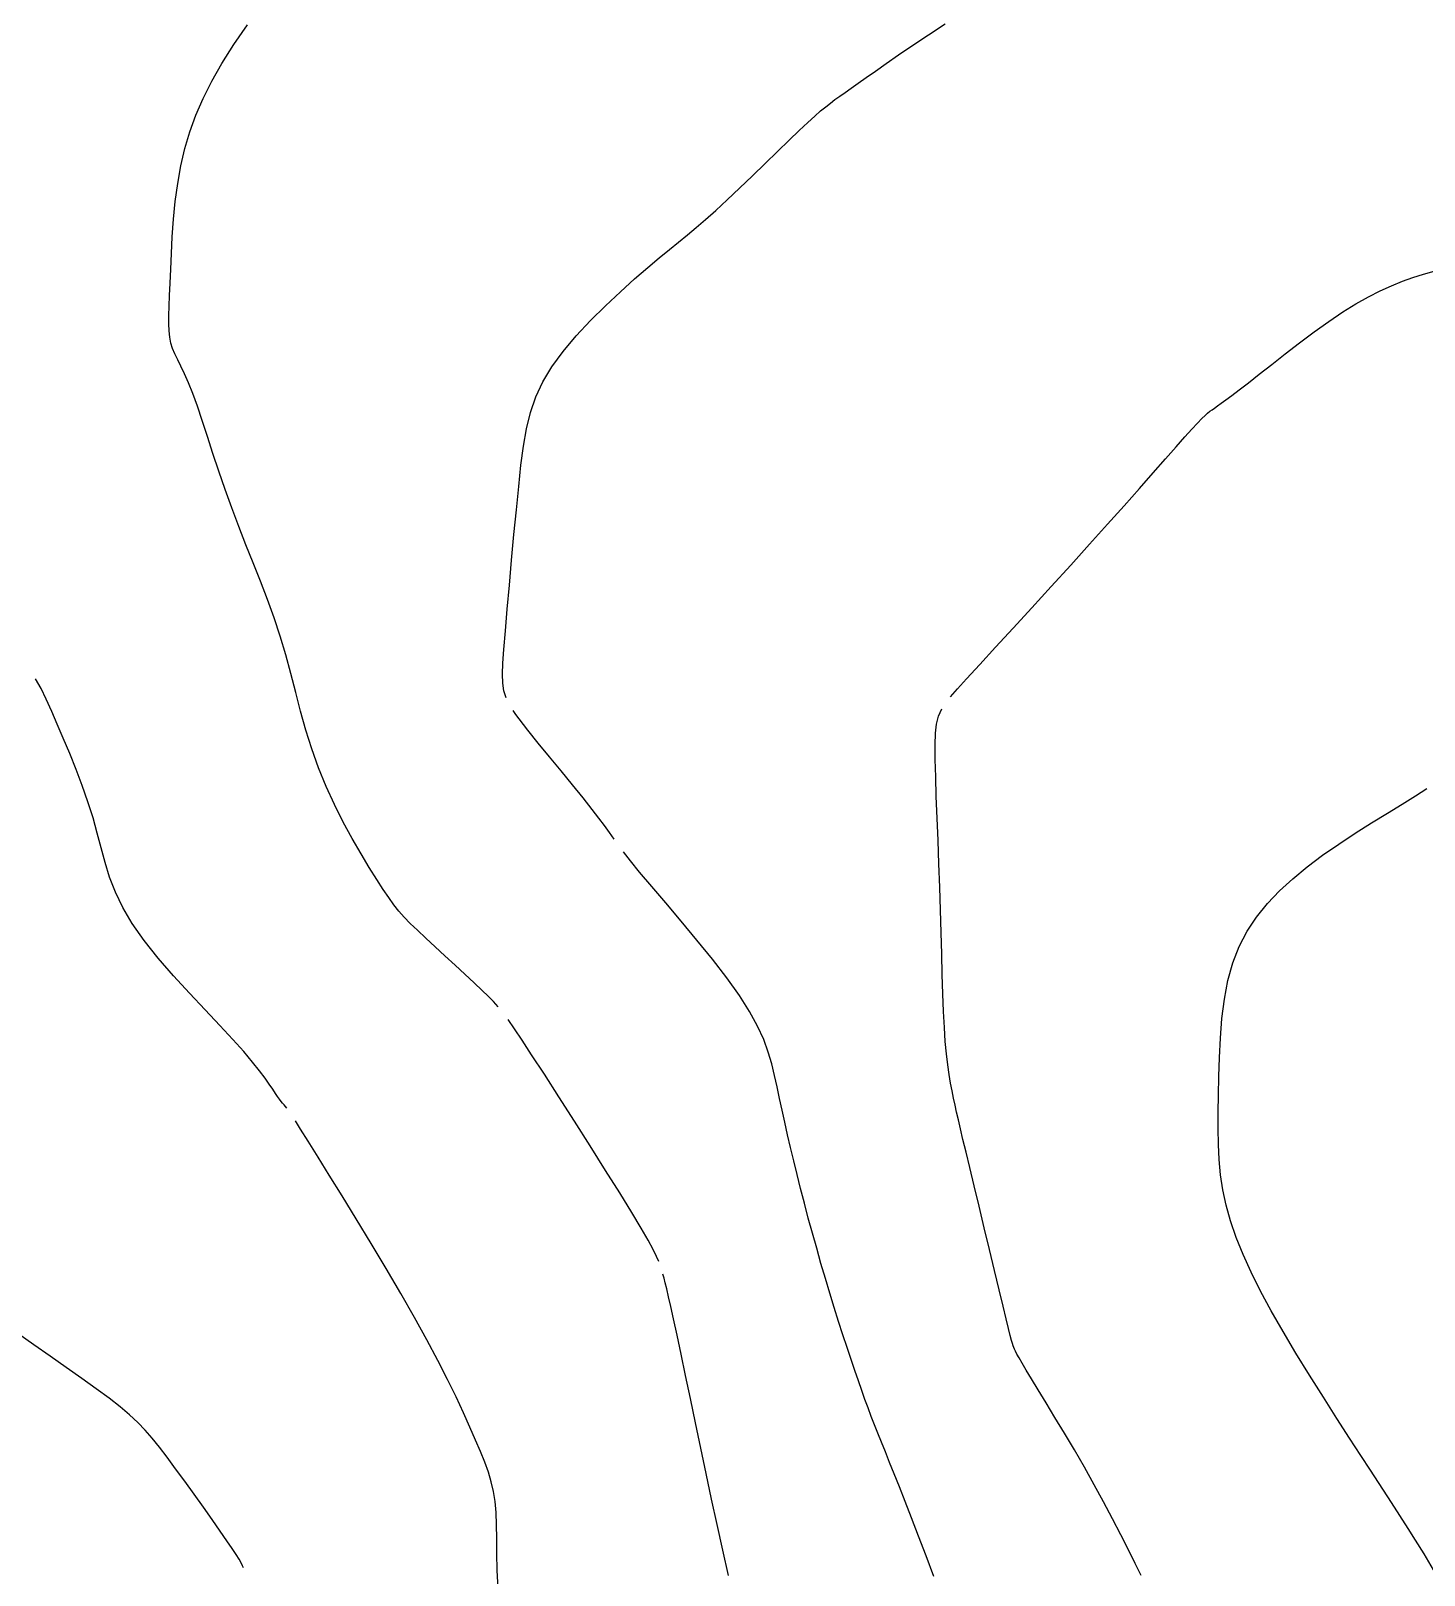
# Model space of a CAD drawing. Header units: millimetres. Extents: x 2235526 to 2245569, y 371981 to 382303.
# Drawn here: x 2243173.8 to 2243367.3, y 379456.8 to 379671.3 of the extents above; entities that cross this region are included whole.
import ezdxf

# ---------------------------------------------------------------- set-up
doc = ezdxf.new("R2010")
doc.units = ezdxf.units.MM
doc.linetypes.add('CONTI', pattern=[0])
for name, color, linetype, transparency in [('169', 10, 'CONTI', 0.7), ('171', 10, 'CONTI', 0.7), ('173', 10, 'CONTI', 0.7), ('175', 10, 'CONTI', 0.7), ('177', 10, 'CONTI', 0.7), ('179', 10, 'CONTI', 0.7)]:
    doc.layers.add(name, color=color, linetype=linetype, transparency=transparency)

msp = doc.modelspace()

# ---------------------------------------------------------------- linework, layer by layer
at = {"layer": '169', "elevation": 169}
msp.add_lwpolyline([(2243203.34, 379457.83), (2243203.21, 379458.13), (2243203.01, 379458.51), (2243202.72, 379459.02), (2243202.31, 379459.68), (2243201.75, 379460.51), (2243201.04, 379461.57), (2243200.09, 379462.95), (2243198.99, 379464.54), (2243197.77, 379466.27), (2243196.48, 379468.07), (2243195.18, 379469.87), (2243193.92, 379471.6), (2243192.74, 379473.19), (2243191.67, 379474.59), (2243190.67, 379475.83), (2243189.69, 379476.96), (2243188.66, 379478.02), (2243187.52, 379479.08), (2243186.21, 379480.19), (2243184.69, 379481.39), (2243182.89, 379482.72), (2243180.88, 379484.16), (2243178.72, 379485.68), (2243176.48, 379487.24), (2243174.21, 379488.82), (2243171.99, 379490.37)], dxfattribs=at)
at = {"layer": '171', "elevation": 171}
for points in [[(2243209.35, 379521.68), (2243209.16, 379521.91), (2243208.98, 379522.14), (2243208.78, 379522.37), (2243208.57, 379522.63), (2243208.34, 379522.94), (2243208.08, 379523.3), (2243207.77, 379523.75), (2243207.4, 379524.31), (2243206.93, 379525.01), (2243206.34, 379525.86), (2243205.57, 379526.88), (2243204.6, 379528.1), (2243203.38, 379529.55), (2243201.86, 379531.24), (2243200.05, 379533.19), (2243198, 379535.36), (2243195.83, 379537.68), (2243193.64, 379540.09), (2243191.51, 379542.55), (2243189.56, 379544.99), (2243187.89, 379547.34), (2243186.56, 379549.58), (2243185.54, 379551.72), (2243184.74, 379553.78), (2243184.11, 379555.82), (2243183.56, 379557.84), (2243183.03, 379559.9), (2243182.44, 379562.03), (2243181.74, 379564.24), (2243180.94, 379566.5), (2243180.08, 379568.76), (2243179.2, 379570.97), (2243178.31, 379573.08), (2243177.47, 379575.04), (2243176.7, 379576.81), (2243175.94, 379578.5), (2243175.22, 379579.98), (2243174.45, 379581.34)], [(2243238.71, 379454.97), (2243238.58, 379457.53), (2243238.53, 379459.85), (2243238.51, 379461.93), (2243238.49, 379463.81), (2243238.43, 379465.51), (2243238.29, 379467.04), (2243238.07, 379468.45), (2243237.76, 379469.8), (2243237.36, 379471.14), (2243236.86, 379472.51), (2243236.27, 379473.98), (2243235.59, 379475.59), (2243234.8, 379477.38), (2243233.89, 379479.38), (2243232.86, 379481.58), (2243231.68, 379484), (2243230.33, 379486.64), (2243228.81, 379489.51), (2243227.1, 379492.61), (2243225.2, 379495.94), (2243223.17, 379499.41), (2243221.08, 379502.9), (2243219.01, 379506.3), (2243217.04, 379509.5), (2243215.25, 379512.4), (2243213.71, 379514.88), (2243212.31, 379517.12), (2243211.28, 379518.76), (2243210.55, 379519.92)]]:
    msp.add_lwpolyline(points, dxfattribs=at)
at = {"layer": '173', "elevation": 173}
for points in [[(2243238.73, 379535.76), (2243238.06, 379536.52), (2243237.33, 379537.26), (2243236.51, 379538.06), (2243235.38, 379539.12), (2243234.1, 379540.3), (2243232.73, 379541.56), (2243231.33, 379542.84), (2243229.95, 379544.11), (2243228.66, 379545.31), (2243227.5, 379546.41), (2243226.51, 379547.37), (2243225.67, 379548.24), (2243224.93, 379549.08), (2243224.22, 379549.96), (2243223.51, 379550.94), (2243222.73, 379552.09), (2243221.85, 379553.47), (2243220.82, 379555.12), (2243219.68, 379557.02), (2243218.46, 379559.14), (2243217.21, 379561.44), (2243215.98, 379563.87), (2243214.82, 379566.4), (2243213.75, 379568.98), (2243212.82, 379571.59), (2243212.01, 379574.2), (2243211.28, 379576.83), (2243210.59, 379579.45), (2243209.91, 379582.07), (2243209.21, 379584.67), (2243208.45, 379587.26), (2243207.6, 379589.82), (2243206.67, 379592.37), (2243205.7, 379594.91), (2243204.69, 379597.44), (2243203.68, 379599.97), (2243202.68, 379602.52), (2243201.71, 379605.07), (2243200.79, 379607.64), (2243199.92, 379610.18), (2243199.1, 379612.66), (2243198.34, 379615.02), (2243197.61, 379617.23), (2243196.94, 379619.23), (2243196.3, 379620.99), (2243195.7, 379622.47), (2243195.15, 379623.71), (2243194.64, 379624.76), (2243194.2, 379625.66), (2243193.82, 379626.47), (2243193.5, 379627.22), (2243193.26, 379627.98), (2243193.1, 379628.79), (2243193.01, 379629.68), (2243192.97, 379630.67), (2243192.98, 379631.8), (2243193.02, 379633.1), (2243193.08, 379634.59), (2243193.16, 379636.31), (2243193.23, 379638.27), (2243193.33, 379640.44), (2243193.45, 379642.76), (2243193.63, 379645.19), (2243193.87, 379647.67), (2243194.2, 379650.17), (2243194.63, 379652.62), (2243195.18, 379655), (2243195.87, 379657.32), (2243196.71, 379659.63), (2243197.73, 379661.96), (2243198.93, 379664.35), (2243200.35, 379666.83), (2243202, 379669.45), (2243203.88, 379672.21)], [(2243261.04, 379500.4), (2243260.73, 379501.11), (2243260.25, 379502.06), (2243259.55, 379503.34), (2243258.57, 379505.02), (2243257.27, 379507.19), (2243255.6, 379509.91), (2243253.64, 379513.05), (2243251.5, 379516.44), (2243249.3, 379519.9), (2243247.14, 379523.28), (2243245.13, 379526.41), (2243243.37, 379529.12), (2243242.06, 379531.13), (2243240.99, 379532.72), (2243240.1, 379534)], [(2243270.73, 379456.77), (2243269.91, 379460.31), (2243269.13, 379463.84), (2243268.37, 379467.38), (2243267.63, 379470.92), (2243266.88, 379474.47), (2243266.15, 379477.97), (2243265.44, 379481.36), (2243264.76, 379484.57), (2243264.13, 379487.53), (2243263.57, 379490.18), (2243263.08, 379492.44), (2243262.7, 379494.13), (2243262.39, 379495.5), (2243262.14, 379496.58), (2243261.93, 379497.44), (2243261.76, 379498.1), (2243261.61, 379498.64)]]:
    msp.add_lwpolyline(points, dxfattribs=at)
at = {"layer": '175', "elevation": 175}
for points in [[(2243239.82, 379578.68), (2243239.51, 379579.66), (2243239.35, 379580.74), (2243239.31, 379581.99), (2243239.38, 379583.53), (2243239.52, 379585.43), (2243239.73, 379588.02), (2243239.98, 379591.03), (2243240.27, 379594.35), (2243240.59, 379597.84), (2243240.91, 379601.37), (2243241.25, 379604.82), (2243241.57, 379608.07), (2243241.88, 379611), (2243242.22, 379613.65), (2243242.65, 379616.08), (2243243.21, 379618.34), (2243243.95, 379620.49), (2243244.92, 379622.59), (2243246.18, 379624.68), (2243247.75, 379626.83), (2243249.56, 379628.98), (2243251.55, 379631.11), (2243253.62, 379633.17), (2243255.69, 379635.11), (2243257.67, 379636.89), (2243259.49, 379638.47), (2243261.09, 379639.81), (2243262.5, 379640.97), (2243263.78, 379642.02), (2243265.01, 379643.02), (2243266.23, 379644.05), (2243267.53, 379645.16), (2243268.95, 379646.42), (2243270.53, 379647.89), (2243272.25, 379649.51), (2243274.03, 379651.22), (2243275.81, 379652.94), (2243277.53, 379654.61), (2243279.13, 379656.15), (2243280.54, 379657.5), (2243281.72, 379658.61), (2243282.69, 379659.5), (2243283.51, 379660.22), (2243284.22, 379660.81), (2243284.87, 379661.32), (2243285.5, 379661.8), (2243286.16, 379662.28), (2243286.9, 379662.8), (2243287.74, 379663.4), (2243288.71, 379664.08), (2243289.83, 379664.86), (2243291.13, 379665.77), (2243292.62, 379666.81), (2243294.34, 379668.01), (2243296.3, 379669.36), (2243298.48, 379670.82), (2243300.83, 379672.32)], [(2243254.81, 379559.07), (2243254.16, 379560), (2243253.48, 379560.95), (2243252.71, 379561.99), (2243251.78, 379563.2), (2243250.51, 379564.8), (2243249.04, 379566.61), (2243247.45, 379568.54), (2243245.83, 379570.5), (2243244.27, 379572.42), (2243242.84, 379574.21), (2243241.63, 379575.78), (2243241.19, 379576.37), (2243240.81, 379576.92)], [(2243299.25, 379456.63), (2243298.16, 379459.49), (2243297.12, 379462.24), (2243296.14, 379464.78), (2243295.26, 379467.06), (2243294.46, 379469.08), (2243293.74, 379470.88), (2243293.09, 379472.49), (2243292.5, 379473.94), (2243291.96, 379475.28), (2243291.46, 379476.53), (2243290.99, 379477.72), (2243290.54, 379478.88), (2243290.1, 379480.05), (2243289.66, 379481.24), (2243289.22, 379482.48), (2243288.76, 379483.8), (2243288.27, 379485.23), (2243287.75, 379486.78), (2243287.19, 379488.44), (2243286.61, 379490.21), (2243286.01, 379492.07), (2243285.4, 379494.01), (2243284.79, 379496), (2243284.17, 379498.05), (2243283.56, 379500.13), (2243282.96, 379502.23), (2243282.37, 379504.34), (2243281.8, 379506.43), (2243281.25, 379508.5), (2243280.73, 379510.52), (2243280.23, 379512.49), (2243279.77, 379514.39), (2243279.33, 379516.23), (2243278.92, 379518), (2243278.53, 379519.73), (2243278.16, 379521.4), (2243277.81, 379523.04), (2243277.46, 379524.65), (2243277.12, 379526.23), (2243276.73, 379527.83), (2243276.24, 379529.47), (2243275.6, 379531.21), (2243274.75, 379533.07), (2243273.65, 379535.1), (2243272.24, 379537.33), (2243270.49, 379539.78), (2243268.48, 379542.38), (2243266.33, 379545.05), (2243264.13, 379547.68), (2243262, 379550.2), (2243260.04, 379552.5), (2243258.35, 379554.5), (2243257.1, 379556.04), (2243256.11, 379557.31)]]:
    msp.add_lwpolyline(points, dxfattribs=at)
at = {"layer": '177', "elevation": 177}
for points in [[(2243301.54, 379578.82), (2243302.52, 379579.95), (2243303.75, 379581.32), (2243305.61, 379583.34), (2243307.79, 379585.72), (2243310.23, 379588.38), (2243312.84, 379591.22), (2243315.54, 379594.17), (2243318.24, 379597.14), (2243320.87, 379600.04), (2243323.35, 379602.8), (2243325.66, 379605.39), (2243327.78, 379607.78), (2243329.7, 379609.95), (2243331.41, 379611.89), (2243332.88, 379613.56), (2243334.11, 379614.94), (2243335.09, 379616.04), (2243335.85, 379616.86), (2243336.44, 379617.48), (2243336.9, 379617.93), (2243337.26, 379618.25), (2243337.58, 379618.5), (2243337.89, 379618.72), (2243338.23, 379618.96), (2243338.65, 379619.24), (2243339.16, 379619.61), (2243339.81, 379620.08), (2243340.63, 379620.69), (2243341.66, 379621.47), (2243342.92, 379622.45), (2243344.43, 379623.65), (2243346.16, 379625.01), (2243348.05, 379626.49), (2243350.03, 379628.02), (2243352.06, 379629.53), (2243354.08, 379630.98), (2243356.03, 379632.3), (2243357.87, 379633.44), (2243359.59, 379634.41), (2243361.23, 379635.24), (2243362.8, 379635.95), (2243364.31, 379636.56), (2243365.79, 379637.08), (2243367.25, 379637.55), (2243368.71, 379637.98)], [(2243328.02, 379456.75), (2243327.2, 379458.43), (2243326.26, 379460.33), (2243325.2, 379462.42), (2243324.05, 379464.65), (2243322.81, 379466.99), (2243321.5, 379469.39), (2243320.14, 379471.81), (2243318.75, 379474.21), (2243317.38, 379476.53), (2243316.06, 379478.72), (2243314.84, 379480.75), (2243313.74, 379482.55), (2243312.8, 379484.08), (2243312.06, 379485.31), (2243311.5, 379486.27), (2243311.08, 379486.99), (2243310.78, 379487.53), (2243310.58, 379487.92), (2243310.44, 379488.22), (2243310.33, 379488.46), (2243310.24, 379488.69), (2243310.15, 379489), (2243310.02, 379489.44), (2243309.85, 379490.11), (2243309.61, 379491.07), (2243309.28, 379492.41), (2243308.85, 379494.19), (2243308.3, 379496.47), (2243307.66, 379499.13), (2243306.96, 379502.05), (2243306.23, 379505.07), (2243305.51, 379508.08), (2243304.83, 379510.91), (2243304.22, 379513.45), (2243303.71, 379515.59), (2243303.28, 379517.35), (2243302.93, 379518.82), (2243302.64, 379520.05), (2243302.4, 379521.12), (2243302.18, 379522.11), (2243301.97, 379523.07), (2243301.77, 379524.08), (2243301.56, 379525.16), (2243301.36, 379526.36), (2243301.17, 379527.7), (2243300.99, 379529.22), (2243300.83, 379530.94), (2243300.7, 379532.9), (2243300.58, 379535.13), (2243300.49, 379537.59), (2243300.4, 379540.26), (2243300.33, 379543.11), (2243300.25, 379546.1), (2243300.17, 379549.21), (2243300.07, 379552.41), (2243299.95, 379555.65), (2243299.82, 379558.87), (2243299.7, 379562), (2243299.58, 379564.97), (2243299.49, 379567.71), (2243299.43, 379570.14), (2243299.41, 379572.19), (2243299.45, 379573.77), (2243299.59, 379575.05), (2243299.87, 379576.14), (2243300.34, 379577.15)]]:
    msp.add_lwpolyline(points, dxfattribs=at)
at = {"layer": '179', "elevation": 179}
msp.add_lwpolyline([(2243368.66, 379457.58), (2243367.32, 379459.76), (2243366.13, 379461.69), (2243365.12, 379463.3), (2243362.82, 379466.91), (2243359.88, 379471.42), (2243358.56, 379473.44), (2243356.98, 379475.86), (2243355.22, 379478.59), (2243353.34, 379481.53), (2243351.42, 379484.58), (2243349.53, 379487.67), (2243347.74, 379490.69), (2243346.1, 379493.56), (2243344.63, 379496.29), (2243343.33, 379498.89), (2243342.2, 379501.37), (2243341.24, 379503.74), (2243340.45, 379506.02), (2243339.83, 379508.21), (2243339.37, 379510.35), (2243339.06, 379512.45), (2243338.86, 379514.54), (2243338.76, 379516.66), (2243338.74, 379518.85), (2243338.75, 379521.12), (2243338.79, 379523.52), (2243338.83, 379526.07), (2243338.9, 379528.72), (2243339.03, 379531.42), (2243339.25, 379534.14), (2243339.59, 379536.82), (2243340.08, 379539.42), (2243340.76, 379541.87), (2243341.66, 379544.15), (2243342.76, 379546.27), (2243344.06, 379548.25), (2243345.56, 379550.11), (2243347.23, 379551.88), (2243349.08, 379553.57), (2243351.09, 379555.21), (2243353.24, 379556.82), (2243355.5, 379558.39), (2243357.78, 379559.9), (2243360.05, 379561.33), (2243362.23, 379562.68), (2243364.28, 379563.93), (2243366.12, 379565.07), (2243367.73, 379566.08)], dxfattribs=at)

doc.saveas('drawing.dxf')
